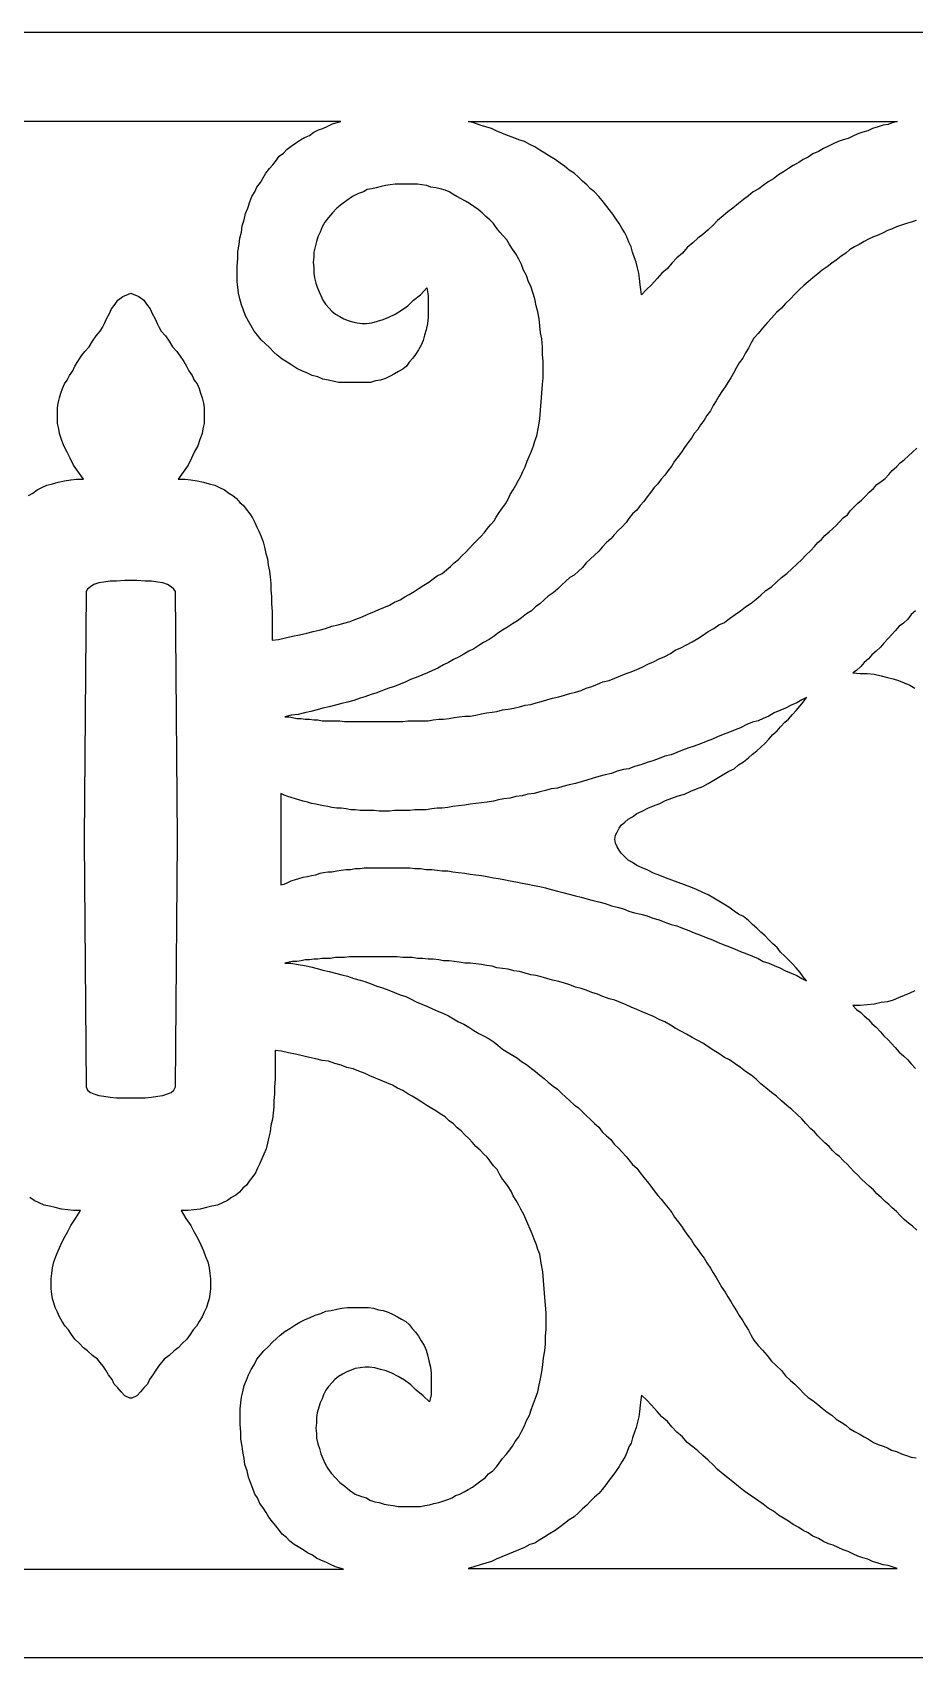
# Model space of a CAD drawing. Extents: x -287 to 294, y -50 to 45.
# Drawn here: x 94.5 to 146.1, y -49.9 to 45.1 of the extents above; entities that cross this region are included whole.
import ezdxf

# ---------------------------------------------------------------- set-up
doc = ezdxf.new("R2010")
doc.units = 0
doc.header["$MEASUREMENT"] = 0
doc.layers.add('LAYER_1', color=18, linetype='CONTINUOUS')

msp = doc.modelspace()

# ---------------------------------------------------------------- linework, layer by layer
at = {"layer": 'LAYER_1'}
for points in [[(293.621, 45.118), (-286.506, 45.118)], [(94.274, 18.057), (94.52, 18.193), (94.767, 18.374), (95.054, 18.51), (95.341, 18.646), (95.67, 18.736), (95.998, 18.827), (96.367, 18.917), (96.737, 18.963), (97.065, 19.008), (97.475, 19.008), (97.188, 19.415), (96.901, 19.823), (96.696, 20.23), (96.531, 20.592), (96.326, 20.954), (96.203, 21.317), (96.08, 21.679), (96.039, 21.95), (95.957, 22.267), (95.957, 22.584), (95.957, 22.901), (95.957, 23.173), (95.998, 23.444), (96.08, 23.761), (96.162, 24.033), (96.244, 24.304), (96.367, 24.576), (96.531, 24.802), (96.655, 25.074), (96.86, 25.345), (96.983, 25.617), (97.147, 25.889), (97.352, 26.205), (97.558, 26.477), (97.804, 26.749), (98.009, 27.065), (98.214, 27.382), (98.461, 27.654), (98.584, 27.88), (98.707, 28.107), (98.83, 28.378), (98.994, 28.695), (99.117, 28.967), (99.322, 29.238), (99.487, 29.465), (99.774, 29.691), (100.102, 29.827), (100.245, 29.878), (100.389, 29.827), (100.717, 29.691), (101.004, 29.465), (101.168, 29.238), (101.374, 28.967), (101.497, 28.695), (101.661, 28.378), (101.784, 28.107), (101.907, 27.88), (102.03, 27.654), (102.277, 27.382), (102.482, 27.065), (102.687, 26.749), (102.933, 26.477), (103.139, 26.205), (103.344, 25.889), (103.508, 25.617), (103.631, 25.345), (103.836, 25.074), (103.959, 24.802), (104.124, 24.576), (104.247, 24.304), (104.329, 24.033), (104.411, 23.761), (104.493, 23.444), (104.534, 23.173), (104.534, 22.901), (104.534, 22.584), (104.534, 22.267), (104.452, 21.95), (104.411, 21.679), (104.288, 21.317), (104.165, 20.954), (103.959, 20.592), (103.795, 20.23), (103.59, 19.823), (103.303, 19.415), (103.015, 19.008), (103.426, 19.008), (103.754, 18.963), (104.124, 18.917), (104.493, 18.827), (104.821, 18.736), (105.15, 18.646), (105.437, 18.51), (105.724, 18.374), (105.971, 18.193), (106.217, 18.057), (106.422, 17.876), (106.627, 17.65), (106.833, 17.469), (106.997, 17.243), (107.202, 16.971), (107.366, 16.745), (107.489, 16.473), (107.612, 16.202), (107.736, 15.975), (107.859, 15.658), (107.982, 15.341), (108.064, 15.025), (108.146, 14.662), (108.228, 14.346), (108.269, 13.983), (108.351, 13.621), (108.392, 13.304), (108.433, 12.897), (108.433, 12.535), (108.474, 12.128), (108.474, 11.72), (108.515, 11.267), (108.515, 10.86), (108.515, 10.453), (108.515, 10.045), (108.515, 9.593), (108.885, 9.638), (109.295, 9.728), (109.706, 9.819), (110.116, 9.909), (110.527, 10), (110.896, 10.091), (111.265, 10.181), (111.635, 10.272), (112.004, 10.407), (112.374, 10.498), (112.702, 10.588), (113.071, 10.679), (113.4, 10.815), (113.769, 10.951), (114.056, 11.086), (114.385, 11.222), (114.713, 11.358), (115.042, 11.494), (115.37, 11.63), (115.657, 11.811), (115.986, 11.946), (116.273, 12.128), (116.519, 12.263), (116.806, 12.444), (117.094, 12.625), (117.381, 12.807), (117.668, 12.988), (117.915, 13.169), (118.161, 13.35), (118.448, 13.486), (118.695, 13.712), (118.941, 13.893), (119.146, 14.119), (119.392, 14.3), (119.597, 14.527), (119.844, 14.753), (120.049, 14.979), (120.254, 15.206), (120.5, 15.432), (120.706, 15.658), (120.911, 15.885), (121.075, 16.111), (121.28, 16.337), (121.486, 16.564), (121.609, 16.79), (121.773, 17.062), (121.978, 17.333), (122.142, 17.56), (122.306, 17.831), (122.43, 18.103), (122.594, 18.374), (122.758, 18.646), (122.881, 18.917), (123.045, 19.189), (123.168, 19.461), (123.292, 19.732), (123.415, 20.049), (123.538, 20.321), (123.661, 20.638), (123.784, 20.954), (123.866, 21.226), (123.989, 21.543), (124.071, 22.041), (124.153, 22.539), (124.194, 23.037), (124.236, 23.535), (124.277, 24.033), (124.318, 24.531), (124.359, 24.938), (124.359, 25.391), (124.359, 25.889), (124.318, 26.296), (124.318, 26.749), (124.277, 27.201), (124.194, 27.563), (124.153, 27.971), (124.112, 28.378), (124.03, 28.786), (123.948, 29.148), (123.866, 29.555), (123.743, 29.917), (123.62, 30.279), (123.497, 30.551), (123.374, 30.913), (123.209, 31.23), (123.086, 31.547), (122.922, 31.864), (122.758, 32.181), (122.553, 32.452), (122.389, 32.724), (122.224, 32.995), (122.019, 33.222), (121.814, 33.448), (121.609, 33.72), (121.444, 33.946), (121.239, 34.172), (120.993, 34.353), (120.788, 34.58), (120.542, 34.761), (120.295, 34.942), (120.049, 35.123), (119.803, 35.259), (119.556, 35.395), (119.31, 35.53), (119.064, 35.666), (118.859, 35.802), (118.612, 35.892), (118.325, 35.983), (118.079, 36.028), (117.792, 36.074), (117.545, 36.164), (117.258, 36.209), (117.012, 36.255), (116.724, 36.255), (116.478, 36.255), (116.232, 36.255), (115.945, 36.255), (115.698, 36.255), (115.411, 36.209), (115.124, 36.164), (114.877, 36.119), (114.59, 36.028), (114.344, 35.983), (114.056, 35.938), (113.851, 35.802), (113.564, 35.711), (113.195, 35.53), (112.866, 35.304), (112.579, 35.078), (112.292, 34.851), (112.045, 34.58), (111.799, 34.308), (111.594, 34.037), (111.43, 33.765), (111.306, 33.448), (111.183, 33.176), (111.101, 32.905), (111.019, 32.588), (110.937, 32.271), (110.937, 32), (110.896, 31.683), (110.937, 31.366), (110.937, 31.049), (110.978, 30.777), (111.06, 30.46), (111.142, 30.234), (111.265, 29.963), (111.348, 29.736), (111.471, 29.465), (111.635, 29.238), (111.84, 29.012), (112.004, 28.831), (112.209, 28.65), (112.456, 28.514), (112.702, 28.378), (112.948, 28.288), (113.195, 28.197), (113.482, 28.152), (113.769, 28.107), (114.015, 28.107), (114.344, 28.152), (114.672, 28.242), (115, 28.333), (115.329, 28.469), (115.698, 28.65), (116.068, 28.876), (116.437, 29.148), (116.765, 29.465), (117.176, 29.781), (117.545, 30.189), (117.627, 29.736), (117.627, 29.284), (117.627, 28.876), (117.627, 28.469), (117.586, 28.107), (117.504, 27.744), (117.422, 27.428), (117.34, 27.111), (117.217, 26.839), (117.053, 26.568), (116.889, 26.296), (116.724, 26.07), (116.519, 25.843), (116.355, 25.617), (116.15, 25.436), (115.903, 25.3), (115.657, 25.164), (115.411, 25.028), (115.124, 24.893), (114.836, 24.802), (114.549, 24.757), (114.262, 24.666), (113.974, 24.666), (113.687, 24.666), (113.4, 24.666), (113.071, 24.666), (112.743, 24.666), (112.415, 24.666), (112.127, 24.712), (111.799, 24.802), (111.471, 24.847), (111.183, 24.983), (110.855, 25.074), (110.568, 25.21), (110.239, 25.345), (109.952, 25.481), (109.665, 25.662), (109.377, 25.843), (109.09, 26.024), (108.803, 26.251), (108.598, 26.432), (108.351, 26.703), (108.105, 26.93), (107.859, 27.156), (107.654, 27.428), (107.448, 27.654), (107.284, 27.971), (107.12, 28.242), (106.956, 28.559), (106.833, 28.876), (106.709, 29.193), (106.627, 29.555), (106.545, 29.872), (106.504, 30.234), (106.463, 30.551), (106.463, 31.004), (106.463, 31.456), (106.504, 31.909), (106.504, 32.316), (106.586, 32.724), (106.627, 33.086), (106.709, 33.448), (106.751, 33.81), (106.874, 34.172), (106.956, 34.534), (107.079, 34.851), (107.202, 35.213), (107.325, 35.53), (107.489, 35.802), (107.612, 36.074), (107.818, 36.345), (107.982, 36.617), (108.146, 36.888), (108.351, 37.16), (108.556, 37.386), (108.762, 37.658), (108.926, 37.884), (109.172, 38.065), (109.377, 38.292), (109.624, 38.473), (109.87, 38.654), (110.157, 38.835), (110.403, 38.971), (110.691, 39.106), (110.937, 39.287), (111.224, 39.423), (111.471, 39.514), (111.758, 39.65), (112.045, 39.785), (112.374, 39.876), (112.513, 39.92), (100.245, 39.92), (87.978, 39.92)], [(146.153, 34.127), (145.866, 34.037), (145.579, 33.946), (145.291, 33.855), (145.004, 33.765), (144.717, 33.629), (144.471, 33.539), (144.224, 33.403), (143.937, 33.267), (143.65, 33.176), (143.362, 33.041), (143.116, 32.905), (142.829, 32.724), (142.541, 32.588), (142.254, 32.407), (142.049, 32.226), (141.762, 32.045), (141.474, 31.818), (141.228, 31.637), (140.941, 31.411), (140.653, 31.23), (140.407, 31.004), (140.12, 30.777), (139.832, 30.551), (139.586, 30.325), (139.34, 30.098), (139.053, 29.827), (138.806, 29.555), (138.519, 29.284), (138.273, 29.012), (137.985, 28.74), (137.698, 28.423), (137.452, 28.152), (137.165, 27.835), (136.918, 27.518), (136.672, 27.247), (136.508, 26.975), (136.344, 26.658), (136.18, 26.386), (136.015, 26.07), (135.81, 25.798), (135.646, 25.526), (135.482, 25.21), (135.318, 24.938), (135.153, 24.666), (134.989, 24.395), (134.784, 24.123), (134.62, 23.852), (134.456, 23.58), (134.291, 23.308), (134.127, 22.991), (133.922, 22.72), (133.758, 22.448), (133.553, 22.177), (133.388, 21.905), (133.183, 21.679), (133.019, 21.407), (132.814, 21.136), (132.609, 20.864), (132.444, 20.592), (132.239, 20.321), (132.034, 20.049), (131.87, 19.778), (131.665, 19.506), (131.459, 19.234), (131.254, 19.008), (131.049, 18.736), (130.844, 18.51), (130.638, 18.238), (130.433, 17.967), (130.228, 17.695), (130.023, 17.469), (129.818, 17.197), (129.571, 16.971), (129.366, 16.699), (129.202, 16.473), (128.956, 16.202), (128.75, 16.02), (128.504, 15.749), (128.299, 15.523), (128.053, 15.296), (127.806, 15.025), (127.601, 14.798), (127.355, 14.572), (127.109, 14.346), (126.862, 14.119), (126.657, 13.848), (126.411, 13.621), (126.165, 13.395), (125.918, 13.259), (125.672, 13.033), (125.426, 12.807), (125.18, 12.58), (124.933, 12.354), (124.646, 12.173), (124.4, 11.946), (124.153, 11.72), (123.907, 11.539), (123.661, 11.313), (123.374, 11.132), (123.086, 10.905), (122.84, 10.724), (122.553, 10.543), (122.265, 10.362), (121.978, 10.181), (121.691, 10), (121.486, 9.819), (121.198, 9.638), (120.87, 9.457), (120.583, 9.276), (120.295, 9.095), (120.008, 8.959), (119.721, 8.778), (119.392, 8.597), (119.105, 8.461), (118.818, 8.28), (118.53, 8.144), (118.202, 7.963), (117.874, 7.827), (117.586, 7.691), (117.258, 7.556), (116.93, 7.42), (116.601, 7.284), (116.314, 7.148), (115.986, 7.012), (115.657, 6.877), (115.329, 6.786), (114.959, 6.65), (114.631, 6.514), (114.303, 6.424), (113.933, 6.288), (113.646, 6.198), (113.277, 6.062), (112.907, 5.971), (112.579, 5.881), (112.209, 5.79), (111.84, 5.7), (111.471, 5.609), (111.142, 5.519), (110.773, 5.428), (110.403, 5.338), (110.034, 5.247), (109.624, 5.202), (109.254, 5.111), (109.501, 5.111), (109.706, 5.066), (109.952, 5.021), (110.198, 5.021), (110.445, 4.975), (110.691, 4.975), (110.937, 4.93), (111.183, 4.93), (111.43, 4.885), (111.676, 4.885), (111.922, 4.885), (112.209, 4.885), (112.456, 4.885), (112.743, 4.84), (113.03, 4.84), (113.277, 4.84), (113.564, 4.84), (113.851, 4.84), (114.098, 4.84), (114.385, 4.84), (114.672, 4.84), (114.959, 4.84), (115.247, 4.84), (115.534, 4.84), (115.821, 4.84), (116.15, 4.84), (116.437, 4.885), (116.683, 4.885), (117.012, 4.885), (117.299, 4.885), (117.627, 4.885), (117.915, 4.93), (118.243, 4.975), (118.53, 4.975), (118.859, 5.021), (119.146, 5.066), (119.433, 5.111), (119.762, 5.156), (120.09, 5.156), (120.418, 5.202), (120.747, 5.292), (121.034, 5.338), (121.362, 5.383), (121.65, 5.428), (121.978, 5.519), (122.306, 5.564), (122.635, 5.609), (122.963, 5.7), (123.292, 5.79), (123.62, 5.835), (123.948, 5.926), (124.236, 6.017), (124.564, 6.107), (124.892, 6.198), (125.262, 6.288), (125.59, 6.379), (125.918, 6.469), (126.247, 6.56), (126.575, 6.65), (126.862, 6.786), (127.191, 6.877), (127.519, 7.012), (127.847, 7.148), (128.217, 7.239), (128.545, 7.375), (128.874, 7.51), (129.202, 7.646), (129.489, 7.737), (129.818, 7.872), (130.146, 8.008), (130.474, 8.189), (130.803, 8.325), (131.131, 8.506), (131.459, 8.642), (131.788, 8.823), (132.075, 9.004), (132.403, 9.14), (132.732, 9.321), (133.06, 9.502), (133.388, 9.683), (133.717, 9.909), (134.004, 10.091), (134.333, 10.272), (134.62, 10.498), (134.948, 10.634), (135.235, 10.86), (135.564, 11.086), (135.892, 11.313), (136.18, 11.539), (136.508, 11.765), (136.795, 11.992), (137.082, 12.218), (137.37, 12.49), (137.698, 12.716), (137.985, 12.988), (138.273, 13.259), (138.601, 13.486), (138.888, 13.757), (139.176, 14.029), (139.463, 14.3), (139.709, 14.572), (139.997, 14.844), (140.202, 15.07), (140.407, 15.296), (140.612, 15.477), (140.818, 15.704), (141.064, 15.93), (141.269, 16.111), (141.474, 16.292), (141.679, 16.518), (141.885, 16.745), (142.131, 16.926), (142.295, 17.152), (142.5, 17.378), (142.747, 17.605), (142.952, 17.786), (143.198, 18.012), (143.403, 18.238), (143.65, 18.465), (143.855, 18.691), (144.101, 18.872), (144.347, 19.053), (144.553, 19.28), (144.758, 19.506), (145.004, 19.732), (145.209, 19.959), (145.456, 20.14), (145.702, 20.366), (145.948, 20.592), (146.194, 20.819)], [(146.112, 11.313), (145.866, 11.086), (145.661, 10.815), (145.415, 10.588), (145.168, 10.407), (144.922, 10.136), (144.717, 9.909), (144.512, 9.683), (144.265, 9.412), (144.06, 9.185), (143.814, 8.959), (143.568, 8.733), (143.362, 8.506), (143.116, 8.28), (142.911, 8.054), (142.665, 7.827), (142.459, 7.691), (142.87, 7.646), (143.28, 7.646), (143.691, 7.601), (144.101, 7.51), (144.471, 7.42), (144.799, 7.329), (145.127, 7.239), (145.456, 7.103), (145.784, 6.967), (146.071, 6.786)], [(146.194, -24.9), (145.948, -24.674), (145.702, -24.493), (145.456, -24.267), (145.209, -24.04), (145.004, -23.814), (144.758, -23.588), (144.553, -23.407), (144.347, -23.226), (144.101, -22.999), (143.855, -22.773), (143.65, -22.547), (143.403, -22.32), (143.198, -22.139), (142.952, -21.913), (142.747, -21.687), (142.5, -21.46), (142.295, -21.234), (142.131, -21.053), (141.885, -20.826), (141.679, -20.6), (141.474, -20.464), (141.269, -20.238), (141.064, -20.012), (140.818, -19.785), (140.612, -19.604), (140.407, -19.378), (140.202, -19.152), (139.997, -18.971), (139.709, -18.654), (139.463, -18.382), (139.176, -18.111), (138.888, -17.839), (138.601, -17.613), (138.273, -17.341), (137.985, -17.069), (137.698, -16.843), (137.37, -16.571), (137.082, -16.345), (136.795, -16.074), (136.508, -15.847), (136.18, -15.621), (135.892, -15.395), (135.564, -15.168), (135.235, -14.942), (134.948, -14.806), (134.62, -14.58), (134.333, -14.399), (134.004, -14.172), (133.717, -13.991), (133.388, -13.81), (133.06, -13.629), (132.732, -13.448), (132.403, -13.267), (132.075, -13.086), (131.788, -12.905), (131.459, -12.724), (131.131, -12.588), (130.803, -12.407), (130.474, -12.271), (130.146, -12.135), (129.818, -12), (129.489, -11.864), (129.202, -11.728), (128.874, -11.592), (128.545, -11.456), (128.217, -11.366), (127.847, -11.23), (127.519, -11.094), (127.191, -11.004), (126.862, -10.868), (126.575, -10.777), (126.247, -10.687), (125.918, -10.551), (125.59, -10.46), (125.262, -10.37), (124.892, -10.279), (124.564, -10.189), (124.236, -10.098), (123.948, -10.008), (123.62, -9.963), (123.292, -9.872), (122.963, -9.781), (122.635, -9.736), (122.306, -9.646), (121.978, -9.6), (121.65, -9.555), (121.362, -9.465), (121.034, -9.419), (120.747, -9.374), (120.418, -9.329), (120.09, -9.284), (119.762, -9.284), (119.433, -9.238), (119.146, -9.193), (118.859, -9.148), (118.53, -9.148), (118.243, -9.102), (117.915, -9.057), (117.627, -9.057), (117.299, -9.012), (117.012, -9.012), (116.683, -8.967), (116.437, -8.967), (116.15, -8.967), (115.821, -8.921), (115.534, -8.921), (115.247, -8.921), (114.959, -8.921), (114.672, -8.921), (114.385, -8.921), (114.098, -8.921), (113.851, -8.921), (113.564, -8.921), (113.277, -8.921), (113.03, -8.921), (112.743, -8.967), (112.456, -8.967), (112.209, -8.967), (111.922, -9.012), (111.676, -9.012), (111.43, -9.012), (111.183, -9.057), (110.937, -9.057), (110.691, -9.102), (110.445, -9.102), (110.198, -9.148), (109.952, -9.193), (109.706, -9.193), (109.501, -9.238), (109.254, -9.284), (109.624, -9.284), (110.034, -9.374), (110.403, -9.419), (110.773, -9.51), (111.142, -9.6), (111.471, -9.691), (111.84, -9.781), (112.209, -9.872), (112.579, -9.963), (112.907, -10.053), (113.277, -10.189), (113.646, -10.279), (113.933, -10.37), (114.303, -10.506), (114.631, -10.642), (114.959, -10.732), (115.329, -10.868), (115.657, -11.004), (115.986, -11.139), (116.314, -11.23), (116.601, -11.366), (116.93, -11.547), (117.258, -11.683), (117.586, -11.818), (117.874, -11.954), (118.202, -12.09), (118.53, -12.226), (118.818, -12.362), (119.105, -12.543), (119.392, -12.724), (119.721, -12.86), (120.008, -13.041), (120.295, -13.222), (120.583, -13.403), (120.87, -13.539), (121.198, -13.72), (121.486, -13.901), (121.691, -14.082), (121.978, -14.308), (122.265, -14.489), (122.553, -14.67), (122.84, -14.851), (123.086, -15.032), (123.374, -15.213), (123.661, -15.44), (123.907, -15.621), (124.153, -15.847), (124.4, -16.028), (124.646, -16.255), (124.933, -16.481), (125.18, -16.662), (125.426, -16.888), (125.672, -17.115), (125.918, -17.341), (126.165, -17.567), (126.411, -17.748), (126.657, -17.975), (126.862, -18.201), (127.109, -18.427), (127.355, -18.654), (127.601, -18.88), (127.806, -19.152), (128.053, -19.378), (128.299, -19.604), (128.504, -19.876), (128.75, -20.102), (128.956, -20.329), (129.202, -20.6), (129.366, -20.781), (129.571, -21.053), (129.818, -21.279), (130.023, -21.551), (130.228, -21.822), (130.433, -22.049), (130.638, -22.32), (130.844, -22.592), (131.049, -22.863), (131.254, -23.09), (131.459, -23.361), (131.665, -23.588), (131.87, -23.859), (132.034, -24.131), (132.239, -24.403), (132.444, -24.674), (132.609, -24.946), (132.814, -25.217), (133.019, -25.489), (133.183, -25.761), (133.388, -26.032), (133.553, -26.258), (133.758, -26.53), (133.922, -26.802), (134.127, -27.119), (134.291, -27.39), (134.456, -27.662), (134.62, -27.933), (134.784, -28.25), (134.989, -28.522), (135.153, -28.793), (135.318, -29.065), (135.482, -29.337), (135.646, -29.608), (135.81, -29.88), (136.015, -30.197), (136.18, -30.468), (136.344, -30.74), (136.508, -31.057), (136.672, -31.328), (136.918, -31.645), (137.165, -31.917), (137.452, -32.234), (137.698, -32.551), (137.985, -32.822), (138.273, -33.094), (138.519, -33.411), (138.806, -33.682), (139.053, -33.909), (139.34, -34.18), (139.586, -34.452), (139.832, -34.678), (140.12, -34.859), (140.407, -35.085), (140.653, -35.312), (140.941, -35.538), (141.228, -35.719), (141.474, -35.946), (141.762, -36.127), (142.049, -36.308), (142.254, -36.489), (142.541, -36.67), (142.829, -36.806), (143.116, -36.987), (143.362, -37.122), (143.65, -37.303), (143.937, -37.439), (144.224, -37.53), (144.471, -37.62), (144.717, -37.756), (145.004, -37.847), (145.291, -37.982), (145.579, -38.073), (145.866, -38.164), (146.153, -38.209)], [(146.071, -10.913), (145.784, -11.049), (145.456, -11.185), (145.127, -11.321), (144.799, -11.456), (144.471, -11.547), (144.101, -11.592), (143.691, -11.683), (143.28, -11.728), (142.87, -11.773), (142.459, -11.773), (142.665, -12), (142.911, -12.181), (143.116, -12.362), (143.362, -12.588), (143.568, -12.814), (143.814, -13.041), (144.06, -13.312), (144.265, -13.539), (144.512, -13.765), (144.717, -13.991), (144.922, -14.218), (145.168, -14.489), (145.415, -14.716), (145.661, -14.942), (145.866, -15.168), (146.112, -15.44)], [(87.81, -44.716), (100.245, -44.716), (112.681, -44.716), (112.542, -44.672), (112.214, -44.581), (111.926, -44.446), (111.639, -44.31), (111.393, -44.219), (111.105, -44.083), (110.859, -43.902), (110.572, -43.767), (110.326, -43.586), (110.038, -43.404), (109.792, -43.269), (109.546, -43.088), (109.34, -42.861), (109.094, -42.68), (108.93, -42.454), (108.725, -42.182), (108.52, -41.956), (108.314, -41.684), (108.15, -41.413), (107.986, -41.141), (107.781, -40.87), (107.658, -40.553), (107.493, -40.326), (107.37, -40.009), (107.247, -39.647), (107.124, -39.33), (107.042, -38.968), (106.919, -38.606), (106.878, -38.244), (106.796, -37.837), (106.755, -37.52), (106.673, -37.112), (106.673, -36.705), (106.632, -36.252), (106.632, -35.8), (106.632, -35.347), (106.673, -34.985), (106.714, -34.668), (106.796, -34.351), (106.878, -33.989), (107.001, -33.672), (107.124, -33.355), (107.288, -33.038), (107.452, -32.767), (107.617, -32.45), (107.822, -32.178), (108.027, -31.952), (108.273, -31.726), (108.52, -31.454), (108.766, -31.228), (108.971, -31.047), (109.258, -30.82), (109.546, -30.639), (109.833, -30.458), (110.12, -30.277), (110.408, -30.141), (110.736, -30.006), (111.023, -29.87), (111.352, -29.779), (111.639, -29.643), (111.967, -29.598), (112.296, -29.508), (112.583, -29.462), (112.911, -29.417), (113.24, -29.417), (113.568, -29.417), (113.855, -29.417), (114.143, -29.417), (114.43, -29.462), (114.717, -29.553), (115.005, -29.598), (115.292, -29.689), (115.579, -29.825), (115.826, -29.96), (116.072, -30.096), (116.318, -30.232), (116.523, -30.413), (116.687, -30.639), (116.893, -30.866), (117.057, -31.092), (117.221, -31.364), (117.385, -31.635), (117.508, -31.907), (117.59, -32.178), (117.673, -32.541), (117.755, -32.903), (117.796, -33.265), (117.796, -33.672), (117.796, -34.08), (117.796, -34.532), (117.714, -34.94), (117.344, -34.577), (116.934, -34.261), (116.605, -33.944), (116.236, -33.672), (115.867, -33.446), (115.497, -33.265), (115.169, -33.129), (114.84, -33.038), (114.512, -32.948), (114.184, -32.903), (113.937, -32.903), (113.65, -32.948), (113.363, -32.993), (113.117, -33.084), (112.87, -33.174), (112.624, -33.31), (112.378, -33.446), (112.173, -33.627), (112.008, -33.808), (111.803, -34.034), (111.639, -34.261), (111.516, -34.532), (111.434, -34.759), (111.311, -34.985), (111.229, -35.256), (111.146, -35.573), (111.105, -35.845), (111.105, -36.162), (111.064, -36.479), (111.105, -36.796), (111.105, -37.067), (111.187, -37.384), (111.27, -37.656), (111.352, -37.972), (111.475, -38.244), (111.598, -38.561), (111.762, -38.833), (111.967, -39.104), (112.214, -39.376), (112.46, -39.647), (112.747, -39.874), (113.034, -40.1), (113.363, -40.326), (113.732, -40.462), (114.02, -40.553), (114.225, -40.688), (114.512, -40.779), (114.758, -40.824), (115.046, -40.915), (115.292, -40.96), (115.579, -41.005), (115.867, -41.051), (116.113, -41.051), (116.4, -41.051), (116.646, -41.051), (116.893, -41.051), (117.18, -41.051), (117.426, -41.005), (117.714, -40.96), (117.96, -40.87), (118.247, -40.824), (118.493, -40.734), (118.781, -40.643), (119.027, -40.553), (119.232, -40.417), (119.478, -40.326), (119.725, -40.191), (119.971, -40.055), (120.217, -39.919), (120.464, -39.738), (120.71, -39.557), (120.956, -39.376), (121.161, -39.149), (121.408, -38.968), (121.613, -38.742), (121.777, -38.516), (121.982, -38.244), (122.187, -38.018), (122.393, -37.746), (122.557, -37.52), (122.721, -37.248), (122.926, -36.977), (123.09, -36.66), (123.255, -36.343), (123.378, -36.026), (123.542, -35.709), (123.665, -35.347), (123.788, -35.03), (123.911, -34.713), (124.034, -34.351), (124.117, -33.944), (124.199, -33.582), (124.281, -33.174), (124.322, -32.767), (124.363, -32.359), (124.445, -31.952), (124.486, -31.545), (124.486, -31.092), (124.527, -30.685), (124.527, -30.187), (124.527, -29.734), (124.486, -29.281), (124.445, -28.829), (124.404, -28.331), (124.363, -27.833), (124.322, -27.335), (124.24, -26.837), (124.158, -26.294), (124.034, -26.022), (123.952, -25.751), (123.829, -25.434), (123.706, -25.117), (123.583, -24.845), (123.46, -24.528), (123.337, -24.257), (123.214, -23.985), (123.049, -23.668), (122.926, -23.442), (122.762, -23.17), (122.598, -22.899), (122.475, -22.627), (122.311, -22.356), (122.146, -22.129), (121.941, -21.858), (121.777, -21.586), (121.654, -21.36), (121.449, -21.133), (121.243, -20.862), (121.079, -20.635), (120.874, -20.454), (120.669, -20.228), (120.423, -20.002), (120.217, -19.775), (120.012, -19.549), (119.766, -19.323), (119.561, -19.096), (119.314, -18.915), (119.109, -18.689), (118.863, -18.508), (118.617, -18.282), (118.329, -18.1), (118.083, -17.919), (117.837, -17.784), (117.549, -17.603), (117.262, -17.421), (116.975, -17.24), (116.687, -17.059), (116.441, -16.924), (116.154, -16.742), (115.826, -16.607), (115.538, -16.426), (115.21, -16.29), (114.881, -16.154), (114.553, -16.018), (114.225, -15.882), (113.937, -15.747), (113.568, -15.611), (113.24, -15.475), (112.87, -15.384), (112.542, -15.249), (112.173, -15.158), (111.803, -15.022), (111.434, -14.977), (111.064, -14.887), (110.695, -14.796), (110.284, -14.706), (109.874, -14.615), (109.464, -14.524), (109.053, -14.434), (108.684, -14.389), (108.684, -14.841), (108.684, -15.203), (108.684, -15.656), (108.684, -16.063), (108.643, -16.516), (108.643, -16.924), (108.602, -17.331), (108.602, -17.693), (108.561, -18.055), (108.52, -18.417), (108.437, -18.779), (108.396, -19.142), (108.314, -19.458), (108.232, -19.821), (108.15, -20.137), (108.027, -20.454), (107.904, -20.726), (107.781, -20.998), (107.658, -21.269), (107.534, -21.541), (107.37, -21.767), (107.165, -22.039), (107.001, -22.265), (106.796, -22.446), (106.59, -22.672), (106.385, -22.853), (106.139, -22.989), (105.893, -23.17), (105.605, -23.306), (105.318, -23.442), (104.99, -23.487), (104.661, -23.578), (104.292, -23.668), (103.923, -23.714), (103.594, -23.759), (103.184, -23.759), (103.471, -24.211), (103.758, -24.619), (103.923, -24.981), (104.169, -25.388), (104.333, -25.751), (104.497, -26.113), (104.62, -26.43), (104.743, -26.746), (104.826, -27.109), (104.867, -27.425), (104.908, -27.742), (104.908, -28.059), (104.908, -28.331), (104.867, -28.648), (104.826, -28.919), (104.743, -29.146), (104.661, -29.417), (104.538, -29.689), (104.415, -29.96), (104.251, -30.232), (104.087, -30.504), (103.882, -30.73), (103.717, -31.001), (103.512, -31.273), (103.266, -31.499), (103.02, -31.771), (102.773, -31.952), (102.486, -32.224), (102.199, -32.45), (102.035, -32.631), (101.87, -32.857), (101.706, -33.084), (101.542, -33.355), (101.337, -33.627), (101.214, -33.898), (101.008, -34.125), (100.803, -34.351), (100.598, -34.577), (100.311, -34.713), (100.245, -34.723), (100.18, -34.713), (99.893, -34.577), (99.688, -34.351), (99.483, -34.125), (99.277, -33.898), (99.154, -33.627), (98.949, -33.355), (98.785, -33.084), (98.621, -32.857), (98.456, -32.631), (98.292, -32.45), (98.005, -32.224), (97.718, -31.952), (97.471, -31.771), (97.225, -31.499), (96.979, -31.273), (96.774, -31.001), (96.609, -30.73), (96.404, -30.504), (96.24, -30.232), (96.076, -29.96), (95.953, -29.689), (95.83, -29.417), (95.747, -29.146), (95.665, -28.919), (95.624, -28.648), (95.583, -28.331), (95.583, -28.059), (95.583, -27.742), (95.624, -27.425), (95.665, -27.109), (95.747, -26.746), (95.871, -26.43), (95.994, -26.113), (96.158, -25.751), (96.322, -25.388), (96.568, -24.981), (96.733, -24.619), (97.02, -24.211), (97.307, -23.759), (96.897, -23.759), (96.568, -23.714), (96.199, -23.668), (95.83, -23.578), (95.501, -23.487), (95.173, -23.442), (94.886, -23.306), (94.598, -23.17), (94.352, -22.989)], [(-286.506, -49.882), (293.621, -49.882)]]:
    msp.add_lwpolyline(points, dxfattribs=at)
for points in [[(145.045, 39.92), (144.758, 39.831), (144.512, 39.74), (144.224, 39.695), (143.937, 39.604), (143.609, 39.514), (143.321, 39.378), (143.034, 39.287), (142.747, 39.197), (142.459, 39.061), (142.172, 38.925), (141.885, 38.835), (141.597, 38.744), (141.31, 38.608), (141.023, 38.473), (140.735, 38.337), (140.448, 38.156), (140.12, 38.02), (139.832, 37.839), (139.545, 37.703), (139.299, 37.522), (138.971, 37.341), (138.683, 37.16), (138.396, 36.979), (138.109, 36.798), (137.821, 36.571), (137.493, 36.39), (137.206, 36.164), (136.959, 35.983), (136.631, 35.802), (136.344, 35.576), (136.056, 35.349), (135.769, 35.123), (135.441, 34.851), (135.153, 34.625), (134.866, 34.399), (134.538, 34.127), (134.291, 33.855), (134.004, 33.584), (133.676, 33.312), (133.388, 33.086), (133.101, 32.814), (132.773, 32.543), (132.485, 32.226), (132.157, 31.954), (131.87, 31.637), (131.624, 31.321), (131.295, 31.049), (131.008, 30.732), (130.68, 30.37), (130.392, 30.098), (130.105, 29.781), (130.064, 30.098), (130.023, 30.37), (129.982, 30.732), (129.941, 31.049), (129.859, 31.366), (129.777, 31.683), (129.694, 31.954), (129.571, 32.271), (129.489, 32.588), (129.366, 32.86), (129.243, 33.176), (129.12, 33.403), (128.956, 33.674), (128.791, 33.946), (128.586, 34.263), (128.422, 34.489), (128.217, 34.761), (128.012, 35.032), (127.806, 35.304), (127.601, 35.53), (127.355, 35.802), (127.109, 35.983), (126.903, 36.209), (126.657, 36.436), (126.411, 36.662), (126.165, 36.888), (125.877, 37.069), (125.59, 37.296), (125.344, 37.477), (125.056, 37.703), (124.728, 37.884), (124.441, 38.065), (124.153, 38.246), (123.866, 38.427), (123.579, 38.563), (123.25, 38.744), (122.922, 38.835), (122.594, 38.971), (122.265, 39.106), (121.937, 39.242), (121.609, 39.378), (121.321, 39.514), (120.993, 39.604), (120.665, 39.695), (120.295, 39.831), (119.969, 39.92)], [(100.245, -17.16), (100.594, -17.16), (101.086, -17.16), (101.456, -17.115), (101.825, -17.069), (102.112, -17.024), (102.4, -16.934), (102.605, -16.843), (102.769, -16.707), (102.851, -16.526), (102.974, -2.131), (102.974, -1.996), (102.851, 12.444), (102.769, 12.58), (102.605, 12.716), (102.4, 12.852), (102.112, 12.942), (101.825, 12.988), (101.456, 13.033), (101.086, 13.033), (100.594, 13.078), (100.245, 13.078), (99.897, 13.078), (99.405, 13.033), (99.035, 13.033), (98.666, 12.988), (98.378, 12.942), (98.091, 12.852), (97.886, 12.716), (97.722, 12.58), (97.64, 12.444), (97.517, -1.996), (97.517, -2.131), (97.64, -16.526), (97.722, -16.707), (97.886, -16.843), (98.091, -16.934), (98.378, -17.024), (98.666, -17.069), (99.035, -17.115), (99.405, -17.16), (99.897, -17.16)], [(109.008, -2.041), (109.008, -4.712), (109.213, -4.666), (109.418, -4.576), (109.624, -4.485), (109.87, -4.395), (110.075, -4.349), (110.321, -4.259), (110.568, -4.214), (110.814, -4.168), (111.06, -4.123), (111.306, -4.033), (111.512, -3.987), (111.758, -3.942), (112.004, -3.942), (112.292, -3.897), (112.538, -3.852), (112.825, -3.806), (113.112, -3.806), (113.359, -3.761), (113.646, -3.761), (113.892, -3.716), (114.18, -3.716), (114.467, -3.716), (114.754, -3.716), (115.083, -3.716), (115.37, -3.716), (115.657, -3.716), (115.986, -3.716), (116.273, -3.716), (116.56, -3.716), (116.847, -3.761), (117.176, -3.761), (117.504, -3.806), (117.833, -3.806), (118.161, -3.852), (118.448, -3.897), (118.777, -3.897), (119.064, -3.942), (119.392, -3.987), (119.762, -4.033), (120.09, -4.078), (120.418, -4.123), (120.747, -4.168), (121.075, -4.214), (121.444, -4.304), (121.732, -4.349), (122.06, -4.395), (122.43, -4.485), (122.758, -4.531), (123.127, -4.621), (123.456, -4.666), (123.825, -4.757), (124.153, -4.802), (124.482, -4.893), (124.81, -4.983), (125.18, -5.074), (125.508, -5.164), (125.877, -5.255), (126.247, -5.345), (126.575, -5.436), (126.903, -5.526), (127.273, -5.617), (127.601, -5.707), (127.971, -5.798), (128.34, -5.934), (128.668, -6.024), (129.038, -6.115), (129.366, -6.251), (129.694, -6.341), (130.064, -6.432), (130.433, -6.522), (130.762, -6.658), (131.131, -6.749), (131.459, -6.884), (131.829, -7.02), (132.157, -7.111), (132.485, -7.247), (132.855, -7.382), (133.183, -7.518), (133.553, -7.654), (133.881, -7.79), (134.25, -7.926), (134.538, -8.061), (134.866, -8.197), (135.235, -8.333), (135.564, -8.469), (135.892, -8.605), (136.262, -8.74), (136.59, -8.876), (136.918, -9.012), (137.206, -9.193), (137.534, -9.284), (137.862, -9.419), (138.191, -9.555), (138.519, -9.736), (138.847, -9.872), (139.176, -10.008), (139.463, -10.189), (139.75, -10.325), (139.545, -10.098), (139.381, -9.827), (139.135, -9.555), (138.929, -9.329), (138.683, -9.102), (138.478, -8.876), (138.232, -8.65), (138.027, -8.378), (137.78, -8.152), (137.534, -7.926), (137.329, -7.699), (137.082, -7.473), (136.836, -7.247), (136.59, -7.02), (136.344, -6.794), (136.056, -6.568), (135.769, -6.432), (135.523, -6.251), (135.194, -6.024), (134.907, -5.843), (134.62, -5.662), (134.333, -5.481), (134.004, -5.3), (133.676, -5.164), (133.306, -4.983), (132.978, -4.847), (132.609, -4.712), (132.239, -4.576), (131.87, -4.44), (131.5, -4.304), (131.172, -4.168), (130.803, -4.033), (130.474, -3.852), (130.146, -3.716), (129.818, -3.58), (129.571, -3.399), (129.325, -3.263), (129.12, -3.082), (128.915, -2.856), (128.791, -2.675), (128.668, -2.494), (128.586, -2.267), (128.545, -2.041), (128.586, -1.815), (128.668, -1.633), (128.791, -1.407), (128.915, -1.226), (129.12, -1.045), (129.325, -0.864), (129.571, -0.728), (129.818, -0.547), (130.146, -0.411), (130.474, -0.23), (130.803, -0.094), (131.172, 0.041), (131.5, 0.222), (131.87, 0.358), (132.239, 0.494), (132.609, 0.585), (132.978, 0.766), (133.306, 0.901), (133.676, 1.037), (134.004, 1.218), (134.333, 1.399), (134.62, 1.58), (134.907, 1.761), (135.194, 1.943), (135.523, 2.078), (135.769, 2.305), (136.056, 2.486), (136.344, 2.712), (136.59, 2.938), (136.836, 3.119), (137.082, 3.346), (137.329, 3.572), (137.534, 3.798), (137.78, 4.07), (138.027, 4.296), (138.232, 4.523), (138.478, 4.794), (138.683, 4.975), (138.929, 5.247), (139.135, 5.473), (139.381, 5.745), (139.545, 5.971), (139.75, 6.243), (139.463, 6.107), (139.176, 5.926), (138.847, 5.79), (138.519, 5.609), (138.191, 5.473), (137.862, 5.338), (137.534, 5.156), (137.206, 5.021), (136.918, 4.885), (136.59, 4.794), (136.262, 4.659), (135.892, 4.477), (135.564, 4.342), (135.235, 4.206), (134.866, 4.07), (134.538, 3.934), (134.25, 3.798), (133.881, 3.663), (133.553, 3.527), (133.183, 3.391), (132.855, 3.301), (132.485, 3.165), (132.157, 3.029), (131.829, 2.893), (131.459, 2.803), (131.131, 2.667), (130.762, 2.531), (130.433, 2.44), (130.064, 2.305), (129.694, 2.214), (129.366, 2.078), (129.038, 2.033), (128.668, 1.943), (128.34, 1.807), (127.971, 1.716), (127.601, 1.626), (127.273, 1.535), (126.903, 1.399), (126.575, 1.309), (126.247, 1.218), (125.877, 1.128), (125.508, 1.037), (125.18, 0.947), (124.81, 0.901), (124.482, 0.811), (124.153, 0.72), (123.825, 0.63), (123.456, 0.585), (123.127, 0.494), (122.758, 0.449), (122.43, 0.358), (122.06, 0.313), (121.732, 0.268), (121.444, 0.177), (121.075, 0.132), (120.747, 0.087), (120.418, 0.041), (120.09, -0.004), (119.762, -0.049), (119.392, -0.094), (119.064, -0.14), (118.777, -0.185), (118.448, -0.23), (118.161, -0.23), (117.833, -0.276), (117.504, -0.321), (117.176, -0.321), (116.847, -0.321), (116.56, -0.366), (116.273, -0.366), (115.986, -0.366), (115.657, -0.366), (115.37, -0.411), (115.083, -0.411), (114.754, -0.411), (114.467, -0.366), (114.18, -0.366), (113.892, -0.366), (113.646, -0.366), (113.359, -0.321), (113.112, -0.321), (112.825, -0.276), (112.538, -0.23), (112.292, -0.23), (112.004, -0.185), (111.758, -0.14), (111.512, -0.094), (111.306, -0.049), (111.06, -0.004), (110.814, 0.041), (110.568, 0.132), (110.321, 0.177), (110.075, 0.268), (109.87, 0.313), (109.624, 0.403), (109.418, 0.449), (109.213, 0.539), (109.008, 0.63)], [(145.045, -44.681), (144.758, -44.591), (144.512, -44.501), (144.224, -44.456), (143.937, -44.365), (143.609, -44.275), (143.321, -44.139), (143.034, -44.048), (142.747, -43.958), (142.459, -43.822), (142.172, -43.686), (141.885, -43.596), (141.597, -43.46), (141.31, -43.324), (141.023, -43.233), (140.735, -43.098), (140.448, -42.917), (140.12, -42.781), (139.832, -42.6), (139.545, -42.464), (139.299, -42.283), (138.971, -42.102), (138.683, -41.921), (138.396, -41.74), (138.109, -41.559), (137.821, -41.332), (137.493, -41.151), (137.206, -40.925), (136.959, -40.744), (136.631, -40.517), (136.344, -40.336), (136.056, -40.11), (135.769, -39.884), (135.441, -39.612), (135.153, -39.386), (134.866, -39.159), (134.538, -38.888), (134.291, -38.616), (134.004, -38.345), (133.676, -38.073), (133.388, -37.801), (133.101, -37.575), (132.773, -37.303), (132.485, -36.987), (132.157, -36.715), (131.87, -36.398), (131.624, -36.081), (131.295, -35.81), (131.008, -35.493), (130.68, -35.131), (130.392, -34.814), (130.105, -34.542), (130.064, -34.814), (130.023, -35.131), (129.982, -35.493), (129.941, -35.81), (129.859, -36.127), (129.777, -36.443), (129.694, -36.715), (129.571, -37.032), (129.489, -37.349), (129.366, -37.575), (129.243, -37.892), (129.12, -38.164), (128.956, -38.435), (128.791, -38.707), (128.586, -39.024), (128.422, -39.25), (128.217, -39.522), (128.012, -39.793), (127.806, -40.065), (127.601, -40.291), (127.355, -40.517), (127.109, -40.744), (126.903, -40.97), (126.657, -41.196), (126.411, -41.423), (126.165, -41.649), (125.877, -41.83), (125.59, -42.056), (125.344, -42.238), (125.056, -42.464), (124.728, -42.645), (124.441, -42.826), (124.153, -43.007), (123.866, -43.188), (123.579, -43.279), (123.25, -43.46), (122.922, -43.596), (122.594, -43.731), (122.265, -43.867), (121.937, -44.003), (121.609, -44.139), (121.321, -44.275), (120.993, -44.365), (120.665, -44.456), (120.295, -44.591), (119.969, -44.681)]]:
    msp.add_lwpolyline(points, close=True, dxfattribs=at)

doc.saveas('drawing.dxf')
